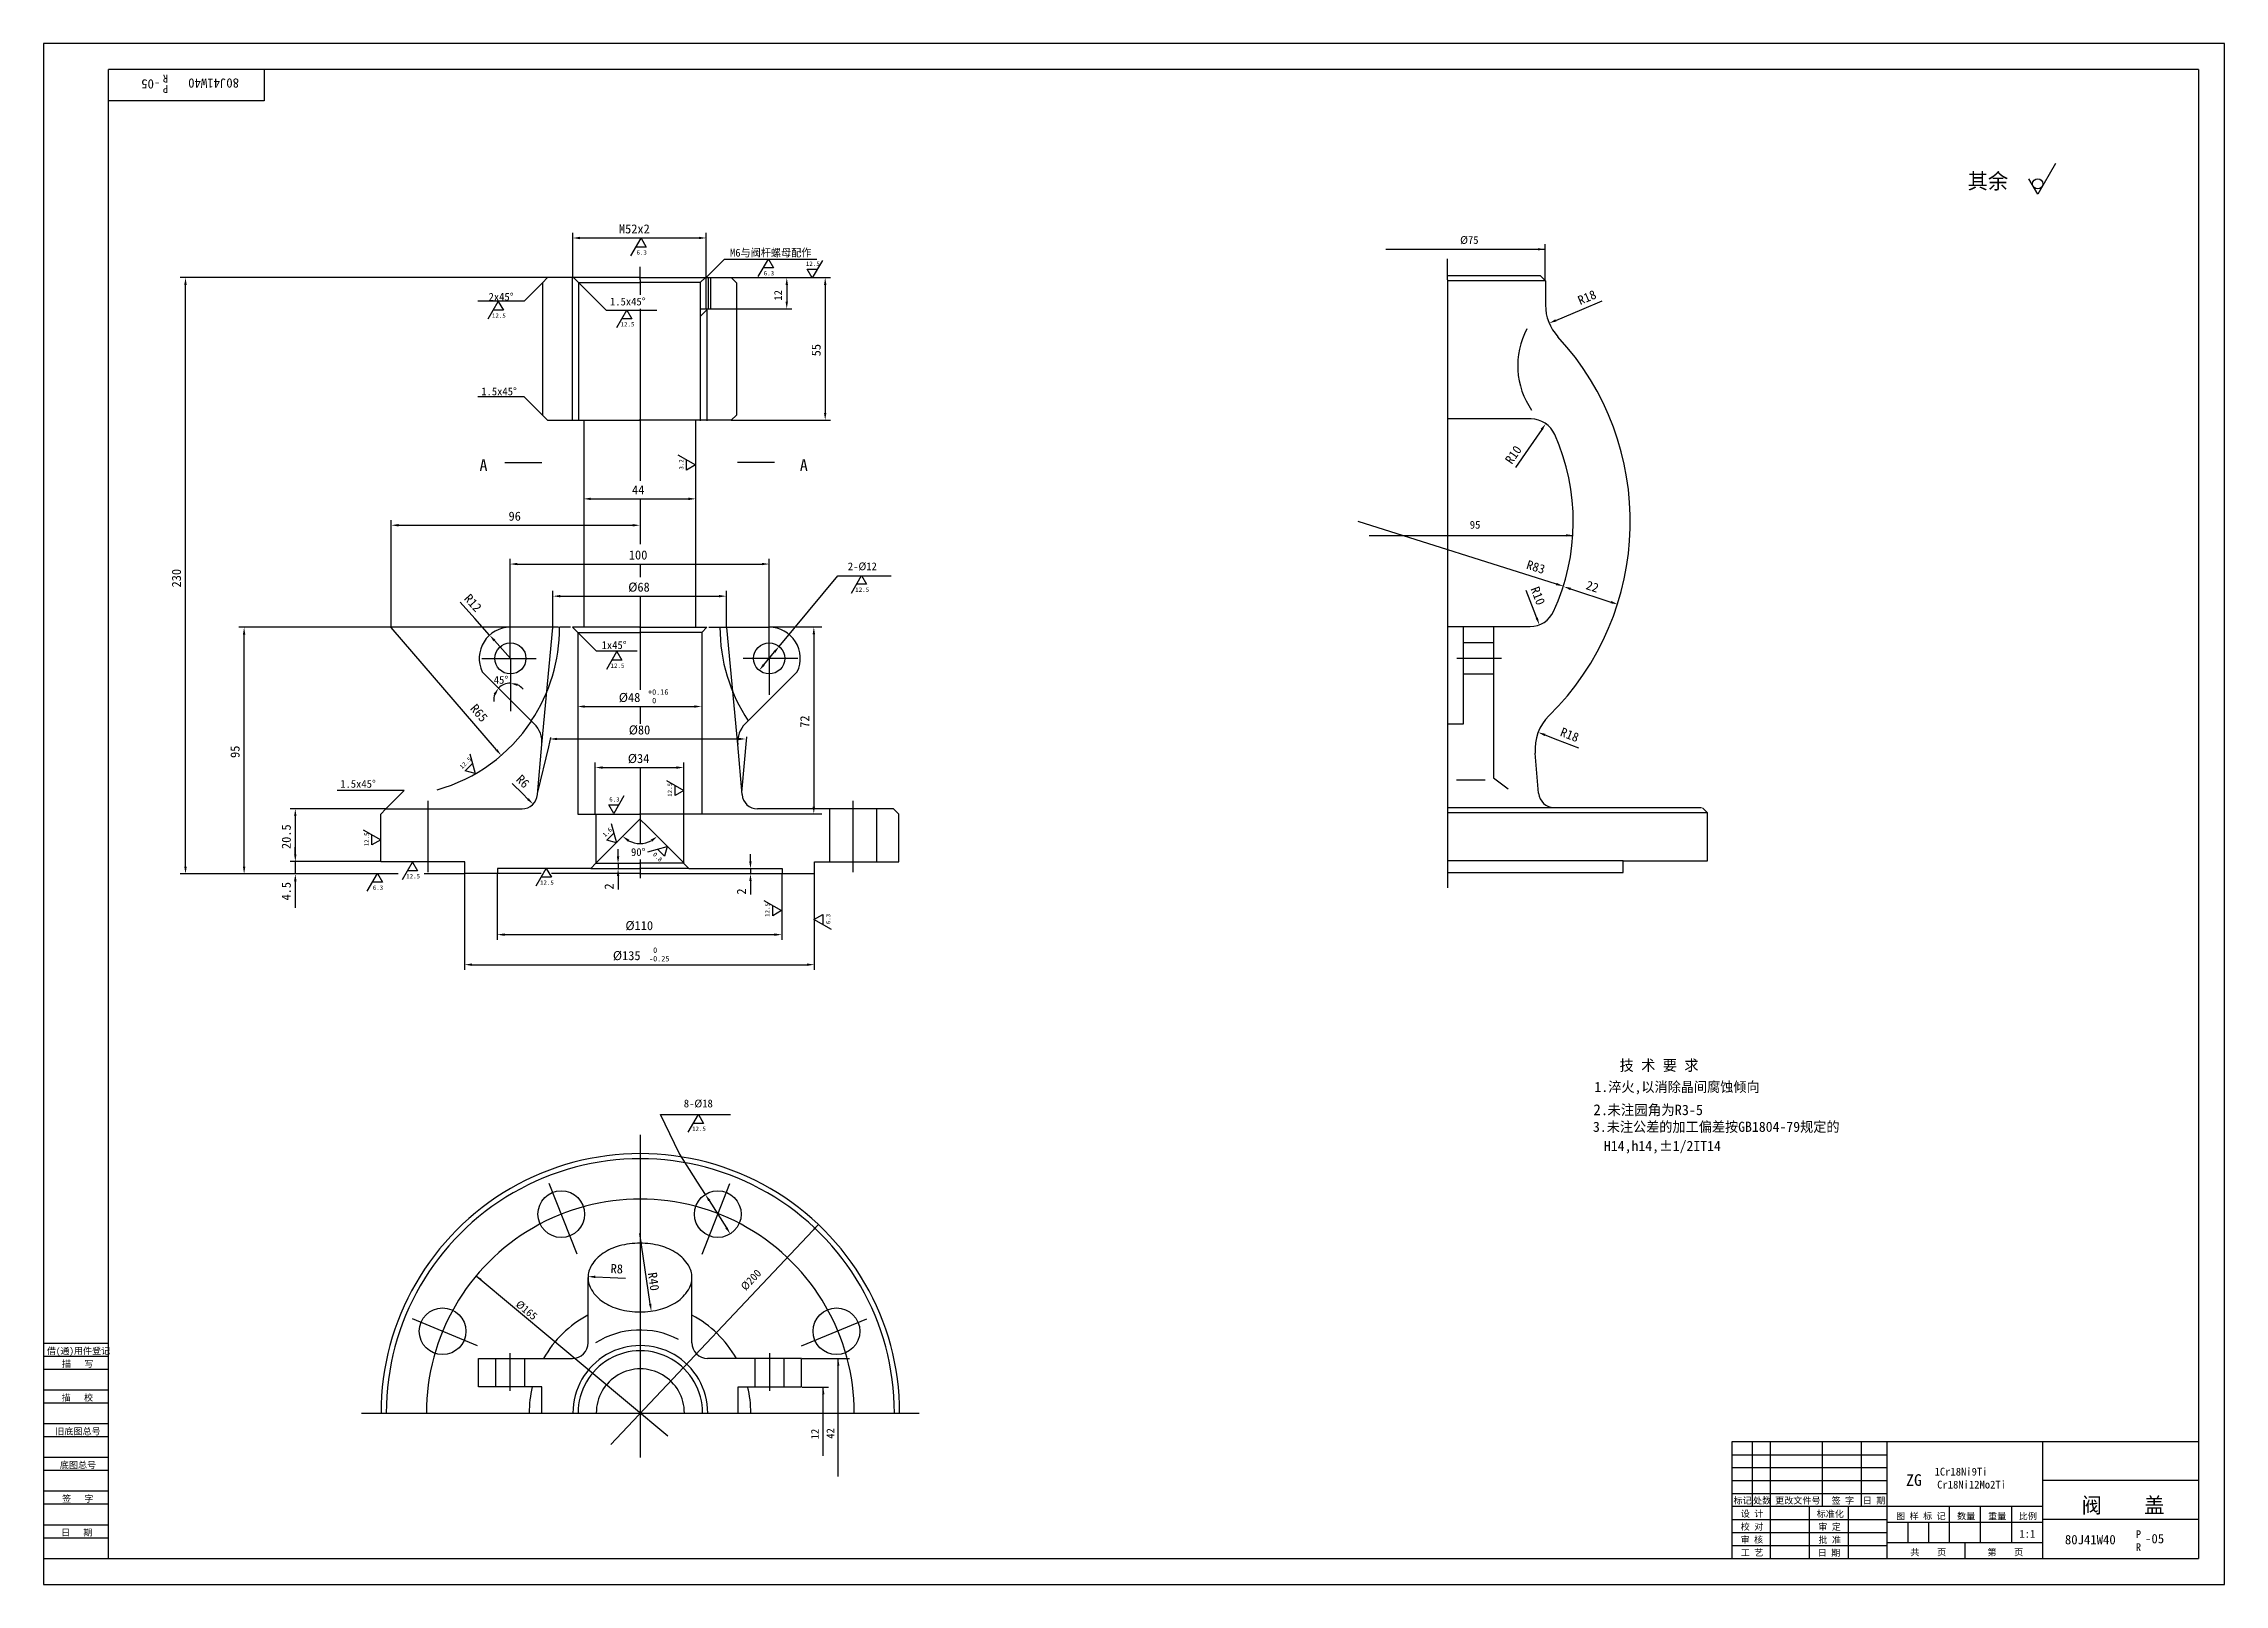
# Model space of a CAD drawing. Header units: metres. Extents: x 0 to 841, y 0 to 594.
import ezdxf

# ---------------------------------------------------------------- set-up
doc = ezdxf.new("R2010")
doc.units = ezdxf.units.M
for name, color, linetype in [('B', 3, 'Continuous'), ('C', 6, 'Continuous'), ('D', 1, 'Continuous'), ('FL', 5, 'Continuous'), ('T', 7, 'Continuous'), ('TL', 4, 'Continuous')]:
    doc.layers.add(name, color=color, linetype=linetype)

# ---------------------------------------------------------------- blocks, each defined once
blk = doc.blocks.new('TUKUN1')
at = {"layer": 'FL'}
for p, q in [((841, 594), (0, 594)), ((0, 594), (0, 0)), ((841, 0), (841, 594)), ((0, 83), (25, 83)), ((0, 75), (25, 75)), ((0, 70), (25, 70)), ((0, 62), (25, 62)), ((0, 57), (25, 57)), ((659, 30), (659, 55)), ((666, 10), (666, 55)), ((686, 30), (686, 55)), ((701, 30), (701, 55)), ((0, 49), (25, 49)), ((0, 44), (25, 44)), ((651, 50), (711, 50)), ((651, 45), (711, 45)), ((0, 36), (25, 36)), ((651, 40), (711, 40)), ((651, 35), (711, 35)), ((0, 31), (25, 31)), ((696, 10), (696, 30)), ((0, 23), (25, 23)), ((0, 18), (25, 18)), ((651, 25), (711, 25)), ((651, 20), (711, 20)), ((651, 15), (711, 15)), ((0, 0), (841, 0))]:
    blk.add_line(p, q, dxfattribs=at)
at = {"layer": 'TL'}
for p, q in [((831, 584), (25, 584)), ((25, 10), (25, 584)), ((85, 584), (85, 572)), ((831, 584), (831, 10)), ((85, 572), (25, 572)), ((0, 93), (25, 93)), ((0, 88), (25, 88)), ((831, 55), (651, 55)), ((651, 55), (651, 10)), ((711, 10), (711, 55)), ((771, 10), (771, 55)), ((831, 40), (771, 40)), ((771, 30), (651, 30)), ((681, 10), (681, 30)), ((735, 16), (735, 30)), ((747, 16), (747, 30)), ((759, 16), (759, 30)), ((711, 24), (771, 24)), ((719, 16), (719, 24)), ((727, 16), (727, 24)), ((831, 25), (771, 25)), ((0, 10), (831, 10)), ((771, 16), (711, 16)), ((741, 10), (741, 16))]:
    blk.add_line(p, q, dxfattribs=at)
at = {"layer": 'T'}
for s, p in [('借(通)用件登记', (1.26, 88.76)), ('描   写', (7.09, 83.76)), ('描   校', (6.98, 70.76)), ('旧底图总号', (4.52, 57.76)), ('底图总号', (6.25, 44.76)), ('签   字', (7.1, 31.76)), ('标记', (651.71, 31.07)), ('处数', (659.22, 31.07)), ('更改文件号', (667.75, 31.07)), ('签 字', (689.53, 31.07)), ('日 期', (701.57, 31.07)), ('设 计', (654.5, 25.99)), ('标准化', (683.77, 25.93)), ('图 样 标 记', (714.4, 25.04)), ('数量', (737.92, 25.04)), ('重量', (749.88, 25.04)), ('比例', (761.7, 25.04)), ('日   期', (6.72, 18.76)), ('校 对', (654.48, 20.99)), ('审 核', (654.41, 15.99)), ('批 准', (684.46, 15.93)), ('审 定', (684.39, 20.93)), ('工 艺', (654.52, 10.99)), ('日 期', (684.18, 10.93)), ('共    页', (719.91, 11.13)), ('第    页', (749.62, 11.13))]:
    blk.add_text(s, height=2.5, dxfattribs=at).set_placement(p)

msp = doc.modelspace()

# ---------------------------------------------------------------- linework, layer by layer
at = {"layer": 'B'}
for p, q in [((203.84, 503.89), (203.84, 448.64)), ((257.29, 491.75), (257.29, 503.82)), ((255.75, 491.75), (255.75, 448.64)), ((192.13, 323.85), (196.38, 368.87)), ((267.67, 323.85), (263.42, 368.87)), ((547.45, 363.16), (559.19, 363.16)), ((547.45, 351.01), (559.19, 351.01)), ((544.83, 310.21), (555.9, 310.21)), ((174.35, 76.11), (174.35, 87.12)), ((185.56, 76.11), (185.56, 87.12)), ((274.41, 76.11), (274.41, 87.12)), ((285.62, 76.11), (285.62, 87.12))]:
    msp.add_line(p, q, dxfattribs=at)
at = {"layer": 'C'}
for p, q in [((230, 503), (230, 507.97)), ((541.39, 503), (541.39, 511.05)), ((230, 503), (230, 497.18)), ((541.39, 503), (541.39, 274)), ((230, 491.71), (230, 425.45)), ((230, 418.49), (230, 401.09)), ((230, 393.36), (230, 388.32)), ((230, 380.98), (230, 344.81)), ((169, 357), (190, 357)), ((180, 357), (180, 343)), ((290.8, 357), (269.8, 357)), ((279.8, 357), (279.8, 343)), ((545, 357.09), (562.25, 357.09)), ((180, 343), (180, 336.66)), ((230, 338.43), (230, 331.8)), ((230, 314.9), (230, 285.33)), ((148.12, 302.1), (148.12, 274.58)), ((312.13, 302.1), (312.13, 274.58)), ((230, 279.5), (230, 272.3)), ((541.39, 274), (541.39, 268.49)), ((230, 173.35), (230, 48.89)), ((205.73, 127.26), (195, 154.5)), ((253.91, 127.26), (264.64, 154.5)), ((167.38, 91.98), (142.23, 102.4)), ((292.26, 91.98), (317.41, 102.4)), ((179.95, 74.61), (179.95, 89.11)), ((280.01, 74.61), (280.01, 89.11)), ((122.55, 66.04), (337.67, 66.04))]:
    msp.add_line(p, q, dxfattribs=at)
msp.add_arc((230.12, 66.07), 82.5, 359.98, 180.02, dxfattribs=at)
at = {"layer": 'D'}
for p, q in [((775.83, 547.83), (769, 536)), ((769, 536), (765.58, 541.91)), ((204.03, 503.57), (204.03, 521.07)), ((206.83, 519.07), (252.72, 519.07)), ((226.52, 512.21), (230.42, 518.97)), ((232.37, 515.59), (228.47, 515.59)), ((230.42, 518.97), (232.37, 515.59)), ((255.52, 491.71), (255.52, 521.07)), ((517.63, 514.71), (579.07, 514.71)), ((579.07, 502.5), (579.07, 516.71)), ((255.52, 503.78), (262.6, 510.85)), ((262.6, 510.85), (288.85, 510.85)), ((275.59, 504.18), (279.49, 510.94)), ((281.44, 507.56), (277.54, 507.56)), ((279.49, 510.94), (281.44, 507.56)), ((288.85, 510.85), (298.13, 510.85)), ((296.4, 503.69), (294.45, 507.07)), ((294.45, 507.07), (298.36, 507.07)), ((300.31, 510.45), (296.4, 503.69)), ((194.37, 503.78), (52.71, 503.78)), ((54.71, 276.7), (54.71, 500.98)), ((192.37, 501.73), (185.3, 494.66)), ((206.33, 501.89), (213.4, 494.82)), ((265.21, 503.78), (288.59, 503.78)), ((286.59, 500.98), (286.59, 494.51)), ((288.59, 503.78), (303.41, 503.78)), ((301.41, 500.98), (301.41, 451.58)), ((185.3, 494.66), (167.39, 494.66)), ((171.45, 487.84), (175.35, 494.6)), ((177.3, 491.22), (173.4, 491.22)), ((175.35, 494.6), (177.3, 491.22)), ((213.4, 494.82), (216.94, 491.29)), ((216.94, 491.29), (236.5, 491.29)), ((221.04, 484.52), (224.94, 491.28)), ((226.89, 487.9), (222.99, 487.9)), ((224.94, 491.28), (226.89, 487.9)), ((257.37, 491.71), (288.59, 491.71)), ((583.19, 487.31), (593.18, 491.55)), ((593.18, 491.55), (601.09, 494.9)), ((185.3, 457.85), (167.39, 457.85)), ((192.37, 450.78), (185.3, 457.85)), ((265.21, 448.78), (303.41, 448.78)), ((572.51, 437.66), (567.63, 430.6)), ((577.73, 445.21), (572.51, 437.66)), ((244.59, 435.46), (251.35, 431.56)), ((247.97, 429.61), (247.97, 433.51)), ((251.35, 431.56), (247.97, 429.61)), ((211.03, 418.49), (248.69, 418.49)), ((134.09, 368.87), (134.09, 410.32)), ((136.89, 408.32), (227.18, 408.32)), ((583.4, 385.67), (506.89, 409.71)), ((511.17, 404.42), (589.89, 404.42)), ((179.9, 357), (179.9, 395.36)), ((279.82, 357), (279.82, 395.36)), ((182.7, 393.36), (277.02, 393.36)), ((283.65, 361.61), (306.25, 388.78)), ((306.25, 388.78), (326.79, 388.78)), ((311.54, 382.18), (315.44, 388.94)), ((315.44, 388.94), (317.39, 385.56)), ((166.32, 372.31), (160.6, 378.72)), ((196.44, 369), (196.44, 382.98)), ((199.24, 380.98), (260.51, 380.98)), ((263.31, 369), (263.31, 382.98)), ((317.39, 385.56), (313.49, 385.56)), ((574.82, 375.18), (571.75, 383.2)), ((588.85, 383.79), (604.43, 378.68)), ((172, 365.95), (166.32, 372.31)), ((575.83, 372.56), (574.82, 375.18)), ((179.9, 369), (75.32, 369)), ((77.32, 276.7), (77.32, 366.2)), ((174.66, 321.72), (134.09, 368.87)), ((173.87, 363.86), (180, 357)), ((206, 367), (213.07, 359.93)), ((279.9, 369.11), (300.12, 369.11)), ((297.02, 366.31), (297.02, 299.83)), ((213.07, 359.93), (228.88, 359.93)), ((217.16, 352.9), (221.07, 359.66)), ((223.02, 356.28), (219.11, 356.28)), ((221.07, 359.66), (223.02, 356.28)), ((277.75, 354.54), (281.85, 359.46)), ((208.68, 338.43), (250.96, 338.43)), ((164.38, 320.19), (166.4, 312.65)), ((190.55, 305.46), (194.78, 322.9)), ((194.78, 322.9), (195.55, 326.5)), ((197.97, 325.92), (267.97, 325.92)), ((269.25, 305.31), (271.15, 326.69)), ((578.96, 327.49), (583.85, 325.61)), ((583.85, 325.61), (591.87, 322.52)), ((162.63, 313.66), (165.39, 316.42)), ((166.4, 312.65), (162.63, 313.66)), ((212.76, 296.94), (212.76, 316.9)), ((215.56, 314.9), (244.05, 314.9)), ((246.85, 296.94), (246.85, 316.9)), ((139.07, 306.07), (113.16, 306.07)), ((132, 299), (139.07, 306.07)), ((184.78, 304.72), (180.67, 308.75)), ((186.78, 302.76), (184.78, 304.72)), ((223.81, 303.95), (219.91, 297.19)), ((240.2, 309.96), (246.96, 306.06)), ((243.58, 304.1), (243.58, 308.01)), ((246.96, 306.06), (243.58, 304.1)), ((132, 299), (95.07, 299)), ((97.07, 296.2), (97.07, 281.44)), ((219.91, 297.19), (217.95, 300.57)), ((217.95, 300.57), (221.86, 300.57)), ((227.14, 292.14), (229.98, 294.98)), ((232.83, 292.14), (229.98, 294.98)), ((253.56, 297.03), (300.12, 297.03)), ((123.24, 290.9), (130, 287)), ((126.62, 285.05), (126.62, 288.95)), ((130, 287), (126.62, 285.05)), ((213, 278), (227.14, 292.14)), ((217.16, 286.87), (219.92, 289.63)), ((220.93, 285.86), (217.16, 286.87)), ((218.91, 293.4), (220.93, 285.86)), ((246.97, 278), (232.83, 292.14)), ((130.06, 278.64), (95.07, 278.64)), ((97.07, 278.64), (95.07, 278.64)), ((97.07, 281.44), (97.07, 284.24)), ((97.07, 278.64), (97.07, 273.9)), ((138.36, 271.72), (142.26, 278.48)), ((142.26, 278.48), (144.22, 275.1)), ((221.54, 280.65), (221.54, 283.45)), ((221.54, 277.85), (221.54, 275.89)), ((232.96, 282.44), (240.5, 284.46)), ((239.49, 280.69), (236.73, 283.45)), ((240.5, 284.46), (239.49, 280.69)), ((272.59, 278.69), (272.59, 281.49)), ((75.32, 273.9), (52.71, 273.9)), ((95.07, 273.9), (75.32, 273.9)), ((136.74, 273.9), (95.07, 273.9)), ((97.07, 271.1), (97.07, 268.3)), ((124.83, 267.28), (128.74, 274.04)), ((130.69, 270.66), (126.78, 270.66)), ((128.74, 274.04), (130.69, 270.66)), ((144.22, 275.1), (140.31, 275.1)), ((162.25, 273.9), (146.77, 273.9)), ((162.37, 274.06), (162.37, 236.91)), ((174.96, 274.06), (174.96, 248.49)), ((189.97, 269.26), (193.87, 276.02)), ((195.82, 272.64), (191.92, 272.64)), ((193.87, 276.02), (195.82, 272.64)), ((221.54, 273.09), (221.54, 270.29)), ((221.54, 270.29), (221.54, 267.87)), ((272.59, 275.89), (272.59, 273.95)), ((272.59, 271.15), (272.59, 268.35)), ((284.63, 274.06), (284.63, 248.49)), ((297.22, 274.06), (297.22, 236.91)), ((97.07, 268.3), (97.07, 260.87)), ((272.59, 268.35), (272.59, 265.93)), ((277.78, 263.66), (284.54, 259.75)), ((281.16, 257.8), (281.16, 261.71)), ((284.54, 259.75), (281.16, 257.8)), ((297.08, 256.31), (300.46, 258.26)), ((303.84, 252.41), (297.08, 256.31)), ((300.46, 258.26), (300.46, 254.36)), ((177.76, 250.49), (281.83, 250.49)), ((165.17, 238.91), (294.42, 238.91)), ((245.11, 166.27), (237.88, 181.11)), ((237.88, 181.11), (264.91, 181.11)), ((248.61, 174.35), (252.51, 181.11)), ((254.47, 177.73), (250.56, 177.73)), ((252.51, 181.11), (254.47, 177.73)), ((252.2, 155.07), (245.11, 166.27)), ((255.19, 150.34), (252.2, 155.07)), ((256.69, 147.97), (263.32, 137.49)), ((298.79, 138.76), (218.68, 53.95)), ((233.92, 108.11), (229.98, 135.24)), ((166.83, 118.99), (240.67, 57.25)), ((212.74, 118.54), (218.43, 118.3)), ((218.43, 118.3), (224.35, 118.05)), ((292.52, 87.06), (310.79, 87.06)), ((306.44, 41.54), (306.44, 87.06)), ((292.52, 76.06), (302.67, 76.06)), ((300.67, 49.54), (300.67, 76.06))]:
    msp.add_line(p, q, dxfattribs=at)
msp.add_circle((769, 539.94), 1.97, dxfattribs=at)
for centre, radius, start, end in [((180, 341.01), 6.42, 90, 135), ((180, 341.01), 6.42, 39.59, 64.79), ((180, 341.01), 6.42, 160.21, 185.41), ((134.09, 368.87), 65, 285.75, 326.35), ((229.98, 294.98), 9.38, 242.17, 297.83)]:
    msp.add_arc(centre, radius, start, end, dxfattribs=at)
for points in [[(206.83, 519.53), (206.83, 518.6), (204.03, 519.07)], [(252.72, 519.53), (252.72, 518.6), (255.52, 519.07)], [(576.27, 515.16), (579.07, 514.71), (576.27, 514.26)], [(54.24, 500.98), (55.18, 500.98), (54.71, 503.78)], [(286.12, 500.98), (287.05, 500.98), (286.59, 503.78)], [(300.95, 500.98), (301.88, 500.98), (301.41, 503.78)], [(286.12, 494.51), (287.05, 494.51), (286.59, 491.71)], [(583.37, 486.88), (583, 487.74), (580.61, 486.22)], [(300.95, 451.58), (301.88, 451.58), (301.41, 448.78)], [(578.11, 444.95), (577.34, 445.48), (579.32, 447.51)], [(211.03, 418.96), (211.03, 418.02), (208.23, 418.49)], [(248.69, 418.96), (248.69, 418.02), (251.49, 418.49)], [(136.89, 408.79), (136.89, 407.85), (134.09, 408.32)], [(227.18, 408.79), (227.18, 407.85), (229.98, 408.32)], [(587.09, 404.87), (589.89, 404.42), (587.09, 403.97)], [(182.7, 393.83), (182.7, 392.9), (179.9, 393.36)], [(277.02, 393.83), (277.02, 392.9), (279.82, 393.36)], [(199.24, 381.45), (199.24, 380.51), (196.44, 380.98)], [(260.51, 381.45), (260.51, 380.51), (263.31, 380.98)], [(583.26, 385.22), (583.54, 386.11), (586.07, 384.83)], [(589, 384.23), (588.71, 383.34), (586.19, 384.66)], [(604.58, 379.12), (604.29, 378.24), (607.09, 377.81)], [(575.39, 372.4), (576.26, 372.73), (576.83, 369.95)], [(76.86, 366.2), (77.79, 366.2), (77.32, 369)], [(173.52, 363.55), (174.22, 364.17), (172, 365.95)], [(296.56, 366.31), (297.49, 366.31), (297.02, 369.11)], [(278.11, 354.24), (277.39, 354.84), (275.96, 352.39)], [(282.21, 359.16), (281.5, 359.76), (283.65, 361.61)], [(173.57, 343.43), (174.36, 342.93), (175.46, 345.54)], [(182.63, 346.36), (182.83, 347.27), (180, 347.42)], [(208.68, 338.9), (208.68, 337.97), (205.88, 338.43)], [(250.96, 338.9), (250.96, 337.97), (253.76, 338.43)], [(578.8, 327.05), (579.13, 327.92), (576.35, 328.49)], [(174.3, 321.41), (175.01, 322.02), (176.48, 319.6)], [(197.97, 326.39), (197.97, 325.46), (195.17, 325.92)], [(267.97, 326.39), (267.97, 325.46), (270.77, 325.92)], [(215.56, 315.37), (215.56, 314.44), (212.76, 314.9)], [(244.05, 315.37), (244.05, 314.44), (246.85, 314.9)], [(186.45, 302.43), (187.1, 303.09), (188.78, 300.8)], [(96.6, 296.2), (97.53, 296.2), (97.07, 299)], [(296.56, 299.83), (297.49, 299.83), (297.02, 297.03)], [(225.33, 286.32), (225.88, 287.07), (223.35, 288.35)], [(234.09, 287.07), (234.64, 286.32), (236.62, 288.35)], [(96.6, 281.44), (97.53, 281.44), (97.07, 278.64)], [(96.6, 281.44), (97.53, 281.44), (97.07, 278.64)], [(221.07, 280.65), (222, 280.65), (221.54, 277.85)], [(272.12, 278.69), (273.05, 278.69), (272.59, 275.89)], [(54.24, 276.7), (55.18, 276.7), (54.71, 273.9)], [(76.86, 276.7), (77.79, 276.7), (77.32, 273.9)], [(96.6, 271.1), (97.53, 271.1), (97.07, 273.9)], [(221.07, 273.09), (222, 273.09), (221.54, 275.89)], [(272.12, 271.15), (273.05, 271.15), (272.59, 273.95)], [(177.76, 250.96), (177.76, 250.02), (174.96, 250.49)], [(281.83, 250.96), (281.83, 250.02), (284.63, 250.49)], [(165.17, 239.37), (165.17, 238.44), (162.37, 238.91)], [(294.42, 239.37), (294.42, 238.44), (297.22, 238.91)], [(256.29, 147.72), (257.08, 148.22), (255.19, 150.34)], [(262.92, 137.24), (263.71, 137.74), (264.81, 135.12)], [(297.38, 136.7), (298.79, 138.76), (296.81, 137.24)], [(168.98, 117.71), (166.83, 118.99), (168.48, 117.11)], [(212.72, 118.07), (212.76, 119.01), (209.95, 118.66)], [(233.46, 108.05), (234.39, 108.18), (234.33, 105.34)], [(305.99, 84.26), (306.44, 87.06), (306.89, 84.26)], [(300.22, 73.26), (300.67, 76.06), (301.12, 73.26)]]:
    msp.add_solid(points, dxfattribs=at)
at = {"layer": 'TL'}
for p, q in [((194.37, 503.78), (192.37, 501.78)), ((192.37, 501.78), (192.37, 450.78)), ((203.87, 503.78), (194.37, 503.78)), ((229.87, 503.78), (203.87, 503.78)), ((204.33, 503.89), (206.33, 501.89)), ((206.33, 501.89), (206.33, 448.64)), ((206.33, 501.89), (229.79, 501.89)), ((229.71, 503.78), (255.71, 503.78)), ((253.25, 501.89), (229.79, 501.89)), ((255.25, 503.89), (253.25, 501.89)), ((253.25, 501.89), (253.25, 489.21)), ((255.71, 503.78), (265.21, 503.78)), ((256.27, 503.82), (256.27, 491.85)), ((265.21, 503.78), (267.21, 501.78)), ((267.21, 501.78), (267.21, 450.78)), ((579.18, 502.58), (541.35, 502.58)), ((541.68, 504.58), (577.18, 504.58)), ((577.18, 504.58), (579.18, 502.58)), ((579.18, 502.58), (579.18, 493.24)), ((256.27, 491.85), (253.23, 488.86)), ((253.23, 491.75), (257.29, 491.75)), ((253.25, 489.21), (253.25, 448.64)), ((192.37, 450.78), (194.37, 448.78)), ((194.37, 448.78), (206.43, 448.78)), ((206.43, 448.78), (229.87, 448.78)), ((208.39, 448.64), (208.39, 369)), ((253.15, 448.78), (229.71, 448.78)), ((251.41, 448.64), (251.41, 369)), ((265.21, 448.78), (253.15, 448.78)), ((267.21, 450.78), (265.21, 448.78)), ((573.63, 449.29), (541.68, 449.29)), ((177.91, 432.47), (192.16, 432.47)), ((281.84, 432.47), (267.59, 432.47)), ((198.54, 369), (180, 369)), ((203.15, 369), (199, 369)), ((230, 369), (204, 369)), ((204, 369), (206, 367)), ((206, 367), (206, 297)), ((206, 367), (230, 367)), ((229.8, 369), (255.8, 369)), ((253.8, 367), (229.8, 367)), ((255.8, 369), (253.8, 367)), ((253.8, 367), (253.8, 297)), ((256.57, 369), (260.88, 369)), ((260.88, 369), (279.8, 369)), ((541.68, 369.29), (573.25, 369.29)), ((547.45, 369.22), (547.45, 331.62)), ((559.19, 369.22), (559.19, 310.99)), ((169.16, 351.84), (189.24, 331.77)), ((290.64, 351.84), (271.94, 333.14)), ((271.94, 333.14), (270.57, 331.77)), ((547.45, 331.62), (541.3, 331.62)), ((190.47, 304.49), (192.13, 323.85)), ((269.33, 304.49), (267.67, 323.85)), ((576.54, 305.02), (575.21, 320.49)), ((559.19, 310.99), (564.74, 306.74)), ((130, 297), (132, 299)), ((130, 278.5), (130, 297)), ((132, 299), (184.49, 299)), ((206, 297), (213, 297)), ((213, 297), (213, 278)), ((213, 297), (230, 297)), ((246.8, 297), (229.8, 297)), ((246.8, 297), (246.8, 278)), ((253.8, 297), (246.8, 297)), ((303.1, 299), (275.31, 299)), ((303.07, 299.15), (303.07, 278.39)), ((321.18, 299), (303.1, 299)), ((321.18, 299.15), (321.18, 278.39)), ((327.8, 299), (321.18, 299)), ((329.8, 297), (327.8, 299)), ((329.8, 278.5), (329.8, 297)), ((641.69, 297.43), (541.46, 297.43)), ((639.3, 299.43), (541.69, 299.43)), ((641.69, 297.43), (639.69, 299.43)), ((641.69, 278.93), (641.69, 297.43)), ((162.5, 278.5), (130, 278.5)), ((162.5, 274), (162.5, 278.5)), ((213, 278), (211, 276)), ((213, 278), (230, 278)), ((246.8, 278), (229.8, 278)), ((246.8, 278), (248.8, 276)), ((297.3, 278.5), (303.1, 278.5)), ((297.3, 274), (297.3, 278.5)), ((303.1, 278.5), (321.18, 278.5)), ((321.18, 278.5), (329.8, 278.5)), ((609.19, 278.93), (541.68, 278.93)), ((609.19, 274.43), (609.19, 278.93)), ((609.19, 278.93), (641.69, 278.93)), ((175, 274), (162.5, 274)), ((211, 276), (175, 276)), ((175, 276), (175, 274)), ((191.83, 274), (175, 274)), ((230, 274), (195.86, 274)), ((211, 276), (230, 276)), ((248.8, 276), (229.8, 276)), ((229.8, 274), (284.8, 274)), ((248.8, 276), (284.8, 276)), ((284.8, 276), (284.8, 274)), ((284.8, 274), (297.3, 274)), ((541.69, 274.43), (609.19, 274.43)), ((209.94, 93.11), (209.94, 118.28)), ((250.03, 93.11), (250.03, 117.9)), ((167.66, 76.11), (167.66, 87.11)), ((167.66, 87.11), (192.78, 87.11)), ((192.78, 87.11), (203.94, 87.11)), ((267.18, 87.11), (256.03, 87.11)), ((292.31, 87.11), (267.18, 87.11)), ((292.31, 76.11), (292.31, 87.11)), ((192.16, 76.11), (167.66, 76.11)), ((192.16, 66.11), (192.16, 76.11)), ((267.81, 76.11), (292.31, 76.11)), ((267.81, 66.11), (267.81, 76.11))]:
    msp.add_line(p, q, dxfattribs=at)
msp.add_lwpolyline([(571.97, 484.01, 0.28), (573.85, 452.66, 0.28)], format="xyb", dxfattribs=at)
msp.add_lwpolyline([(209.94, 118.28, 0.14), (211.31, 113.53, 0.11), (215.81, 108.91, 0.08), (222, 106.1, 0.07), (229.98, 105.03, 0.07), (237.96, 106.1, 0.08), (244.16, 108.91, 0.11), (248.66, 113.53, 0.14), (250.03, 118.28, 0.14), (248.66, 123.03, 0.11), (244.16, 127.65, 0.08), (237.96, 130.46, 0.07), (229.98, 131.53, 0.07), (222, 130.46, 0.08), (215.81, 127.65, 0.11), (211.31, 123.03, 0.14)], format="xyb", close=True, dxfattribs=at)
for centre, radius in [((180, 357), 6), ((279.8, 357), 6), ((199.64, 142.73), 9), ((260, 142.73), 9), ((153.87, 97.57), 9), ((305.76, 97.57), 9)]:
    msp.add_circle(centre, radius, dxfattribs=at)
for centre, radius, start, end in [((597.18, 493.24), 18, 180, 222.77), ((506.89, 409.71), 105, 314.53, 42.77), ((573.63, 439.29), 10, 23.9, 90), ((506.89, 409.71), 83, 335.37, 23.9), ((573.25, 379.29), 10, 270, 335.37), ((180, 357), 12, 90.36, 205.45), ((134, 369), 65, 326.3, 0), ((325.8, 369), 65, 180, 213.7), ((279.8, 357), 12, 334.55, 89.64), ((182.17, 324.7), 10, 355.1, 45), ((277.64, 324.7), 10, 135, 184.9), ((593.15, 322.03), 18, 134.53, 184.9), ((184.49, 305), 6, 270, 355.1), ((275.31, 305), 6, 184.9, 270), ((582.52, 305.53), 6, 184.9, 270), ((230.12, 66.07), 100, 359.98, 180.02), ((230.12, 66.07), 98, 359.98, 180.02), ((229.98, 66.02), 42.74, 117.97, 150.43), ((229.98, 66.02), 42.74, 29.57, 62.03), ((203.94, 93.11), 6, 270, 0), ((229.98, 66.02), 32.04, 62.45, 122.23), ((256.03, 93.11), 6, 180, 270), ((230.12, 66.07), 26, 359.94, 180.06), ((230.12, 66.07), 24, 359.94, 180.06), ((229.98, 66.02), 42.74, 166.34, 179.96), ((230.12, 66.07), 17, 359.91, 180.09), ((229.98, 66.02), 42.74, 0.04, 13.66)]:
    msp.add_arc(centre, radius, start, end, dxfattribs=at)

# ---------------------------------------------------------------- block references
at = {"layer": 'D'}
msp.add_blockref('TUKUN1', (0, 0), dxfattribs=at)

# ---------------------------------------------------------------- texts
for s, height, rotation, p in [('R', 3, 180, (48, 582)), ('80J41W40', 3.6, 180, (75.35, 580.54)), ('-05', 3.6, 180, (45, 580.2)), ('P', 3, 180, (48, 578)), ('12', 3, 90, (284.74, 494.9)), ('R18', 3.5, 22.96, (592.58, 493.19)), ('55', 3.5, 90, (299.66, 473.45)), ('R10', 3.5, 55.35, (566.19, 431.59)), ('3.2', 1.7, 90, (246.74, 429.78)), ('230', 3.5, 90, (52.96, 384.34)), ('R83', 3.5, 342.55, (571.54, 391.64)), ('R12', 3.5, 311.78, (161.9, 379.88)), ('R10', 3.5, 290.97, (573.38, 383.83)), ('22', 3.5, 341.85, (594.49, 383.78)), ('R65', 3.5, 310.7, (164.26, 337.52)), ('72', 3.5, 90, (295.27, 330.23)), ('R18', 3.5, 338.95, (584.56, 327.21)), ('95', 3.5, 90, (75.57, 318.61)), ('12.5', 1.7, 45, (161.42, 314.2)), ('R6', 3.5, 315.57, (181.89, 310)), ('12.5', 1.7, 90, (242.35, 303.63)), ('20.5', 3.5, 90, (95.32, 283.49)), ('12.5', 1.7, 90, (125.39, 284.57)), ('1.6', 1.7, 45, (216.55, 288)), ('0.8', 1.7, 315, (234.78, 281.26)), ('4.5', 3.5, 90, (95.32, 263.65)), ('2', 3.5, 90, (219.79, 267.87)), ('2', 3.5, 90, (270.84, 265.93)), ('12.5', 1.7, 90, (279.93, 257.33)), ('6.3', 1.7, 90, (303.39, 254.53)), ('R8', 3.5, 357.57, (218.6, 120.04)), ('R40', 3.5, 278.26, (233.01, 120.03)), ('%%c200', 3, 46.63, (270.73, 113.07)), ('%%c165', 3, 320.1, (181.8, 107.53)), ('12', 3, 90, (298.95, 55.9)), ('42', 3, 90, (304.92, 56.14))]:
    msp.add_text(s, height=height, rotation=rotation, dxfattribs=at).set_placement(p)
for s, height, p in [('其余', 6, (742, 538)), ('M52x2', 3.5, (221.86, 520.82)), ('6.3', 1.7, (228.64, 512.66)), ('M6与阀杆螺母配作', 3, (264.69, 511.9)), ('%%c75', 3, (546.26, 516.79)), ('6.3', 1.7, (277.71, 504.63)), ('12.5', 1.7, (293.98, 508.3)), ('2x45%%d', 3, (171.59, 494.9)), ('1.5x45%%d', 3, (218.42, 493.07)), ('12.5', 1.7, (172.92, 488.29)), ('12.5', 1.7, (222.51, 484.97)), ('1.5x45%%d', 3, (168.77, 458.43)), ('A', 4.5, (168.11, 429.27)), ('A', 4.5, (291.64, 429.27)), ('44', 3.5, (226.94, 420.24)), ('96', 3.5, (179.29, 410.07)), ('95', 3, (550, 407)), ('100', 3.5, (225.69, 395.11)), ('2-%%C12', 3, (310.14, 390.97)), ('%%C68', 3.5, (225.46, 382.73)), ('12.5', 1.7, (313.01, 382.63)), ('1x45%%d', 3, (215.18, 360.62)), ('12.5', 1.7, (218.64, 353.35)), ('45%%d', 3, (173.6, 347.21)), ('+0.16', 2.1, (233.1, 342.98)), ('%%c48', 3.5, (221.82, 340.18)), (' 0', 2.1, (233.1, 339.69)), ('%%c80', 3.5, (225.65, 327.67)), ('%%c34', 3.5, (225.3, 316.65)), ('1.5x45%%d', 3, (114.38, 307.12)), ('6.3', 1.7, (218.13, 301.8)), ('90%%d', 3, (226.53, 280.82)), ('6.3', 1.7, (126.95, 267.73)), ('12.5', 1.7, (139.84, 272.17)), ('12.5', 1.7, (191.44, 269.71)), ('%%c110', 3.5, (224.37, 252.24)), ('%%c135', 3.5, (219.54, 240.66)), (' 0', 2.1, (233.49, 243.46)), ('-0.25', 2.1, (233.49, 240.17)), ('技 术 要 求', 4.2, (607.78, 198.01)), ('1.淬火,以消除晶间腐蚀倾向', 3.9, (598.06, 189.85)), ('8-%%c18', 3, (246.88, 183.89)), ('2.', 4.2, (597.67, 180.88)), ('未注园角为R3-5', 4, (603.05, 180.92)), ('3.未注公差的加工偏差按GB1804-79规定的', 3.9, (597.49, 174.46)), ('12.5', 1.7, (250.09, 174.8)), ('H14,h14,%%P1/2IT14', 3.9, (601.73, 167.09)), ('ZG', 4.5, (718.24, 37.96)), ('1Cr18Ni9Ti', 3, (729.24, 41.96)), ('Cr18Ni12Mo2Ti', 3, (730.24, 36.96)), ('阀    盖', 6, (785.94, 27.5)), ('1:1', 3, (761.95, 17.99)), ('80J41W40', 3.6, (779.5, 15.45)), ('P', 3, (806.83, 17.84)), ('-05', 3.6, (810.43, 15.84)), ('R', 3, (806.83, 12.84))]:
    msp.add_text(s, height=height, dxfattribs=at).set_placement(p)

doc.saveas('drawing.dxf')
